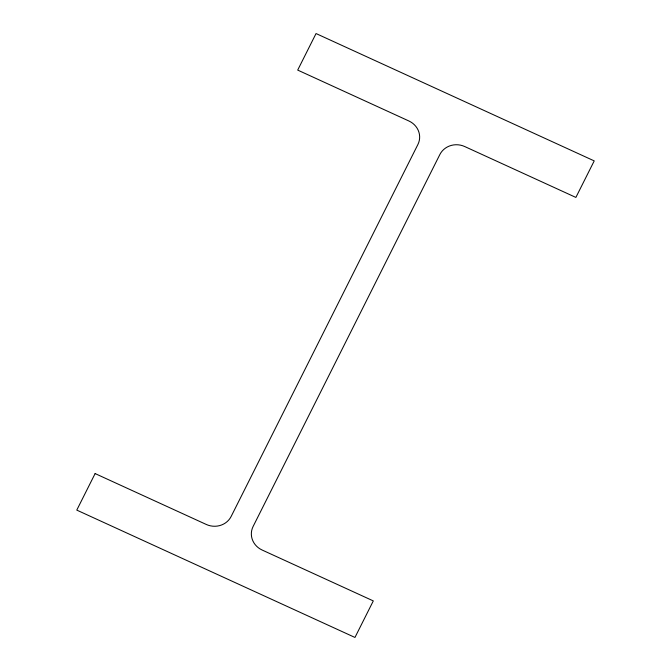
<?xml version="1.0" encoding="UTF-8"?>
<svg xmlns="http://www.w3.org/2000/svg" width="671" height="671" viewBox="0 0 671 671"><rect width="100%" height="100%" fill="white"/><g stroke="black" fill="none" stroke-linecap="round" stroke-linejoin="round"><path stroke-width="1.01" d="M95.123 473.575L76.779 510.103L354.959 637.45L373.302 600.914L262.135 550.027A18.738 17.538 9.1 0 1 253.101 526.5L439.849 154.548A18.738 17.538 9.1 0 1 464.718 146.538L575.877 197.425L594.221 160.897L316.041 33.55L297.698 70.086L408.865 120.973A18.738 17.538 9.1 0 1 417.899 144.5L231.151 516.452A18.738 17.538 9.1 0 1 206.282 524.462L95.123 473.575"/></g></svg>
